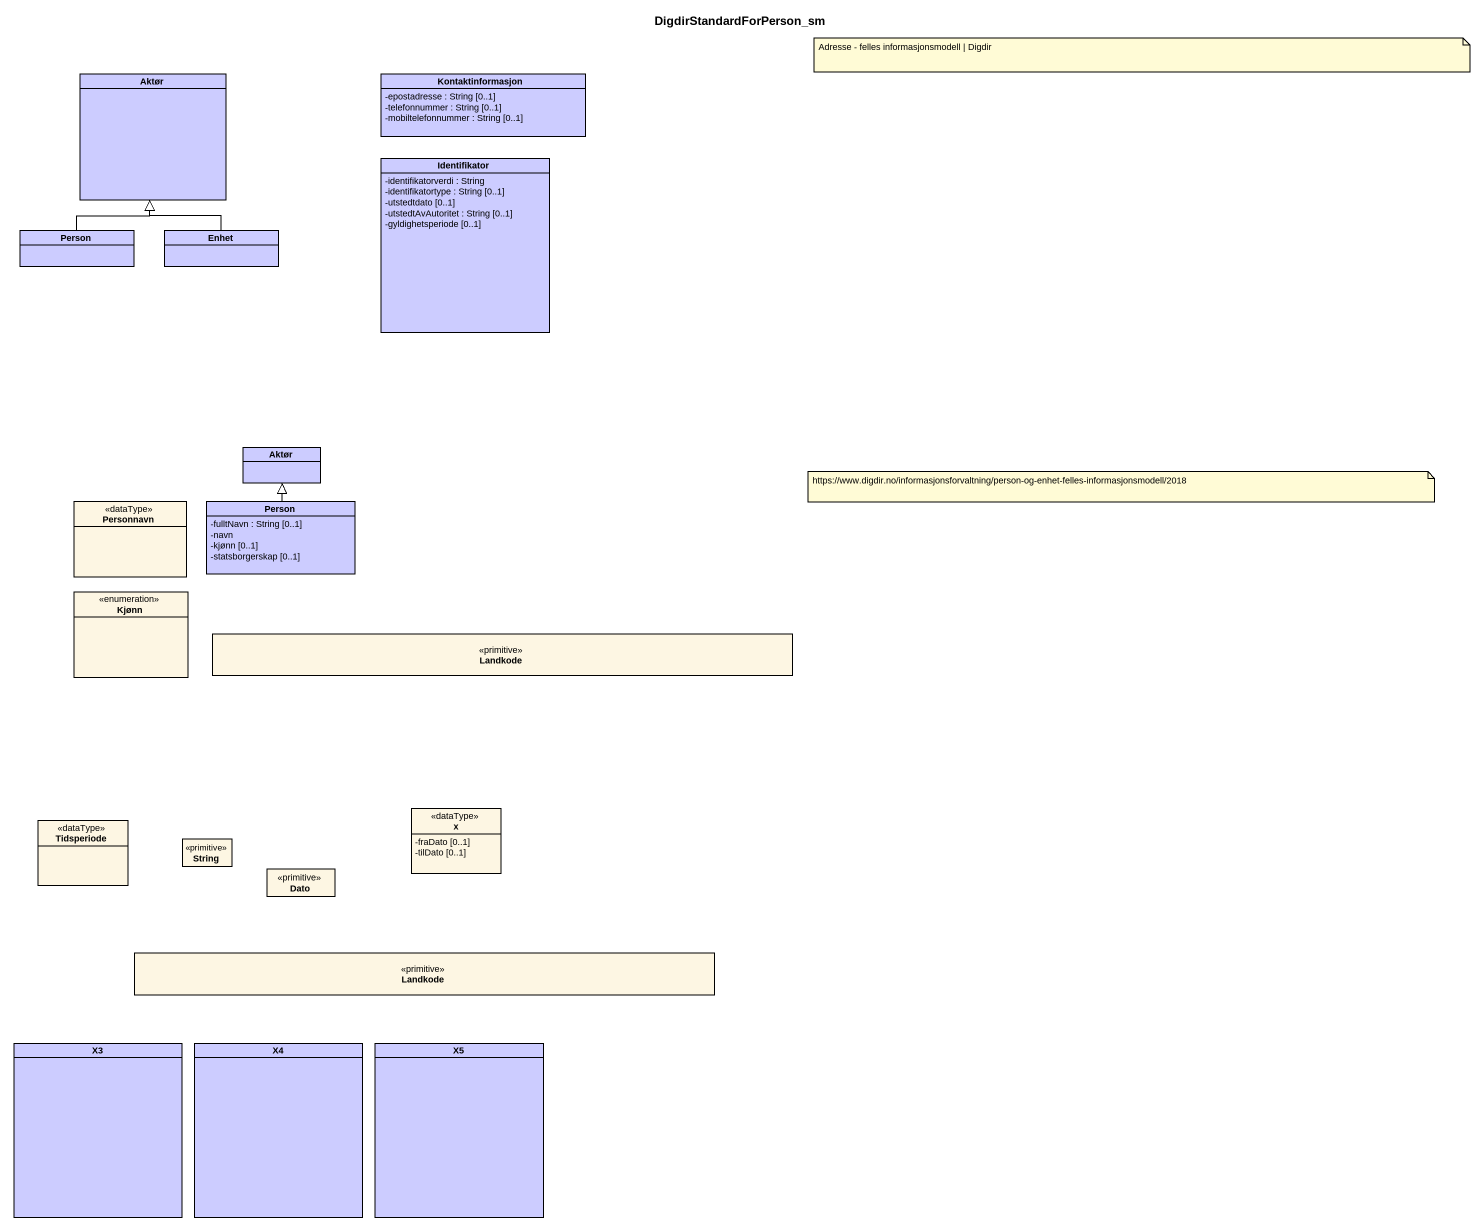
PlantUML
@startuml
title DigdirStandardForPerson_sm
hide circle
hide empty members
skinparam classAttributeIconSize 0
class Aktør #CCCCFF
class Kontaktinformasjon #CCCCFF {
  -epostadresse : String [0..1]
  -telefonnummer : String [0..1]
  -mobiltelefonnummer : String [0..1]
}
class Identifikator #CCCCFF {
  -identifikatorverdi : String
  -identifikatortype : String [0..1]
  -utstedtdato [0..1]
  -utstedtAvAutoritet : String [0..1]
  -gyldighetsperiode [0..1]
}
class "Person" as Person_ #CCCCFF
class Enhet #CCCCFF
class "Aktør" as Aktør_2 #CCCCFF
class Personnavn <<dataType>>
class "Person" as Person__2 #CCCCFF {
  -fulltNavn : String [0..1]
  -navn
  -kjønn [0..1]
  -statsborgerskap [0..1]
}
enum Kjønn
class Landkode <<primitive>>
class "x" as x_ <<dataType>> {
  -fraDato [0..1]
  -tilDato [0..1]
}
class Tidsperiode <<dataType>>
class String <<primitive>>
class Dato <<primitive>>
class "Landkode" as Landkode_2 <<primitive>>
class X3 #CCCCFF
class X4 #CCCCFF
class X5 #CCCCFF
Person_ -up-|> Aktør
Enhet -up-|> Aktør
Person__2 -up-|> Aktør_2
note as N1
  Adresse - felles informasjonsmodell | Digdir
end note
note as N2
  https://www.digdir.no/informasjonsforvaltning/person-og-enhet-felles-informasjonsmodell/2018
end note
@enduml
